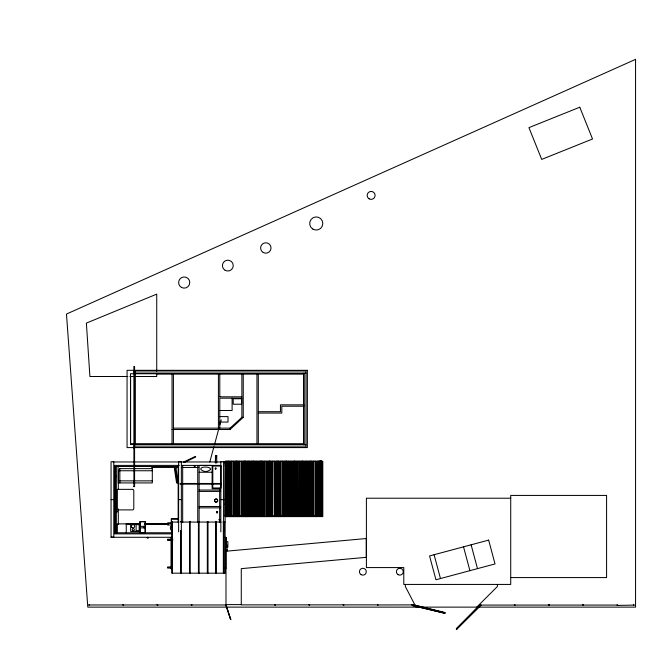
<?xml version="1.0" encoding="UTF-8"?>
<svg xmlns="http://www.w3.org/2000/svg" width="669" height="669" viewBox="0 0 669 669"><rect width="100%" height="100%" fill="white"/><g stroke="black" fill="none" stroke-linecap="round" stroke-linejoin="round"><path stroke-width="1" d="M215.811 455.773L215.393 463.057L215.443 455.748L215.878 455.723L216.764 455.756L216.731 463.057M411.627 604.885L412.137 604.475L445.286 613.038L411.627 604.885L377.408 604.968L378.228 604.968M89.571 604.968L88.751 604.968L225.804 604.968M216.438 512.128C217.642 514.595 217.96 510.414 216.572 511.994M480.919 605.077L480.233 604.684L456.342 629.153L480.919 605.077L617.144 605.077M617.771 605.119L616.977 604.91L617.378 605.42L633.493 605.119M444.4 613.189L444.584 612.394L412.137 604.475L412.313 605.57L444.4 613.189L412.388 605.386M209.798 461.97L213.879 446.917M214.423 444.91L218.771 428.854M219.858 424.84L221.213 419.823M377.416 604.868L241.275 604.868M118.538 482.926L118.538 470.75L119.843 468.626L152.306 468.626M216.054 468.91C215.042 465.908 215.485 471.11 215.928 467.949M210.451 469.479L210.283 468.275A8.379 8.379 0 0 0 205.617 467.104A7.284 7.284 0 0 0 200.926 468.233L200.892 469.538A8.63 8.63 0 0 0 205.617 471.553A7.919 7.919 0 0 0 210.359 469.563L210.359 469.563M476.738 607.126L497.427 586.496L497.427 584.43M172.042 429.515L230.061 429.515L243.248 417.356L243.248 373.737M173.413 428.143L230.061 428.143L241.877 417.356L243.248 417.356M226.038 605.32L225.578 604.642L230.872 619.603L230.596 618.833M225.436 461.351L225.202 516.602L226.155 516.627L322.801 516.56L322.801 461.301L321.463 461.351M174.425 468.685L176.056 468.584L178.163 482.667L177.494 482.767L176.541 482.767L174.425 468.685L176.056 468.584M176.541 482.767L178.163 482.667M216.94 511.71L217.634 511.994M217.258 512.897L216.572 512.613M250.114 461.351L247.43 461.351L247.463 516.61M259.798 516.61L259.798 461.351L262.457 461.351M272.141 516.61L272.141 461.351L273.27 461.301L274.792 461.351L274.633 516.593M309.12 461.351L311.804 461.351L311.98 516.61M309.287 461.351L309.438 516.602M316.445 516.619L315.919 516.602L315.885 461.351L314.581 461.301L313.234 461.351L313.268 516.61M231.139 516.61L231.298 461.326M243.483 516.61L243.633 461.326M256.127 516.577L255.968 461.326M268.461 516.577L268.311 461.326M226.866 461.351L229.551 461.351L229.526 516.61M237.779 461.351L235.095 461.351L235.12 516.61M239.201 461.351L241.894 461.351L241.86 516.61M247.898 461.334L248.032 516.585M251.544 461.351L254.228 461.351L254.195 516.61M259.932 461.334L258.51 461.351M263.879 461.351L266.563 461.351L266.538 516.61M270.652 516.61L270.652 461.351L269.339 461.301L267.993 461.351L268.026 516.61M276.222 461.351L278.58 461.334L278.588 516.602M282.987 516.61L282.987 461.351L281.674 461.301L280.328 461.351L280.361 516.61M287.101 516.61L287.101 461.351L285.788 461.301L284.442 461.351L284.609 516.61M288.556 461.351L291.241 461.351L291.216 516.61M295.355 461.351L292.671 461.351L292.704 516.61M299.436 516.61L299.436 461.351L298.123 461.301L296.785 461.351L296.81 516.61M307.698 461.351L305.005 461.351L305.039 516.61M320.033 461.351L317.349 461.351L317.374 516.61M260.233 516.593L260.366 461.326M272.576 516.593L272.709 461.326M233.632 516.61L233.632 461.351L232.319 461.301L230.981 461.351L231.014 516.61M313.234 461.342L311.98 461.351M322.257 461.309L322.057 516.585M225.612 461.351L226.699 461.351M229.726 461.351L230.805 461.351M234.919 461.351L233.841 461.351M237.947 461.351L239.034 461.351M242.061 461.351L243.148 461.351M247.262 461.351L246.175 461.351M250.29 461.351L251.368 461.351M254.404 461.351L255.483 461.351M262.624 461.351L263.711 461.351M266.739 461.351L267.826 461.351M271.932 461.351L270.853 461.351M274.967 461.351L276.046 461.351M279.073 461.351L280.16 461.351M283.188 461.351L284.275 461.351M287.302 461.351L288.389 461.351M292.495 461.351L291.416 461.351M296.61 461.351L295.531 461.351M299.637 461.351L300.724 461.351M304.838 461.351L303.751 461.351M307.865 461.351L308.953 461.351M313.059 461.351L312.858 516.627M316.094 461.351L317.173 461.351M320.2 461.351L321.287 461.351M251.368 516.619L251.168 461.367M296.25 461.359L296.4 516.627M245.975 516.61L245.975 461.351L244.662 461.301L243.315 461.351L243.349 516.61M258.309 516.61L258.309 461.351L256.996 461.301L255.658 461.351L255.683 516.61M260.927 461.309L261.111 516.568M303.55 516.61L303.55 461.351L302.237 461.301L300.899 461.351L300.925 516.61M244.478 516.568L244.662 461.309M277.376 516.568L277.56 461.309M133.9 371.688L135.272 371.688M133.9 372.984L134.586 372.984M135.272 373.059L305.992 373.059M303.943 373.737L130.48 373.737L130.48 444.166L303.943 444.166M156.697 373.879L303.801 373.879L303.801 444.032L130.614 444.032L130.614 375.945M127.829 376.496L89.905 376.496L86.376 323.11L156.73 294.134L156.73 371.278M129.895 376.496L156.73 376.496L156.73 373.369M219.44 396.817L241.877 396.817M241.877 398.18L219.792 398.18L219.792 428.143M303.943 404.845L280.445 404.845L280.445 411.694L258.309 411.694M303.943 406.217L281.808 406.217L281.808 413.066L258.309 413.066M219.792 410.507L232.11 410.507L232.11 398.18M219.792 416.603L228.004 416.603L228.004 422.08L219.792 422.08M133.9 444.852L305.992 444.852M133.9 446.223L134.586 446.223M133.9 446.909L305.992 446.909L305.992 371.002L135.272 371.002L135.272 444.852M133.9 448.238L134.586 448.205M320.969 461.284L225.127 461.284L225.127 573.191L171.724 573.166L171.724 521.569L172.41 521.569L172.41 573.166M178.514 461.535L181.475 461.535M225.06 461.769L220.837 461.769L220.837 531.88M113.128 461.97L179.384 461.97M180.538 461.97L221.071 461.97M223.195 461.97L225.06 461.97M225.127 463.341L225.813 463.341M225.127 464.027L225.813 464.027M179.25 465.398L114.483 465.398L114.483 533.862L171.941 533.862M182.035 465.398L220.745 465.398M225.127 465.398L225.813 465.398M114.483 466.494L178.155 466.494M151.738 467.455L177.854 467.455M182.035 467.455L198.752 467.455M118.538 470.75L152.306 470.75M199.111 472.239L212.115 472.239M115.586 476.345L116.582 476.345M115.586 476.587L116.582 476.587M119.843 480.869L152.306 480.869M180.63 483.47L221.523 483.47M180.63 484.155L221.523 484.155M133.9 486.505L134.586 486.505M220.745 488.671L212.115 488.671L212.115 465.398M199.111 490.043L220.678 490.043M199.111 491.414L220.678 491.414M510.723 498.221L366.403 498.221L366.403 567.58L403.783 567.58L403.783 584.43L510.723 584.43L510.723 495.42L606.582 495.42L606.582 577.581L510.723 577.581M111.054 499.626L113.797 499.626M178.623 499.626L181.366 499.626M220.837 499.626L223.58 499.626M223.956 499.626L224.625 499.626M225.127 503.055L225.813 503.055M225.127 504.426L225.813 504.426M199.111 506.475L220.678 506.475M199.111 507.846L220.678 507.846M225.127 515.874L229.291 515.866M231.382 515.874L233.464 515.866M235.547 515.874L237.629 515.866M239.711 515.874L241.793 515.874M243.876 515.874L245.966 515.874M248.048 515.874L250.131 515.874M252.213 515.866L254.295 515.874M259.505 515.874L261.587 515.874M272.007 515.874L278.254 515.866M280.336 515.874L282.427 515.866M284.509 515.874L286.591 515.874M288.673 515.874L290.756 515.874M292.838 515.866L294.929 515.874M297.011 515.874L299.093 515.866M301.175 515.874L303.258 515.866M305.34 515.874L307.422 515.866M309.513 515.866L311.595 515.874M313.677 515.866L315.76 515.874M317.842 515.866L319.924 515.874M178.155 518.801L171.314 518.801L171.314 523.869M171.314 519.002L178.155 519.002M180.622 521.569L181.307 521.569M199.111 521.569L198.425 521.569L198.425 573.166M171.724 522.063L178.907 522.088M180.622 522.063L221.021 522.063M223.078 522.088L225.127 522.063M172.41 522.982L167.61 522.982L167.61 524.906L172.41 524.906M145.181 523.735L146.085 523.735M146.511 523.735L147.414 523.735M147.799 523.735L148.702 523.735M149.229 523.735L150.132 523.735M150.592 523.735L151.495 523.735M140.415 523.869L117.359 523.869L117.359 532.767M144.462 523.869L168.187 523.869M144.496 524.003L151.947 523.869M152.549 524.053L168.187 524.053M126.257 524.103L140.222 524.103M144.337 524.103L168.187 524.103M139.863 526.352L145.34 526.352M171.724 527.122L172.41 527.122M139.863 527.858L145.34 527.858M140.222 531.437L130.639 531.437L130.639 524.103M114.483 532.767L172.042 532.767M111.054 537.082L113.797 537.082L113.797 461.769L111.054 461.769L111.054 537.291L172.242 537.291M171.724 537.358L171.038 537.358L171.038 568.75L171.724 568.75M225.127 537.358L225.813 537.358L225.813 568.75M147.029 537.876L148.485 537.876M172.753 539.214L167.61 539.214L167.61 540.309L172.753 540.309M167.61 539.766L172.753 539.766M226.498 541.673L227.87 541.673L227.87 547.15L226.498 547.15L226.498 537.558M171.724 547.97L172.268 547.97M171.724 548.513L172.268 548.513M171.724 557.11L172.268 557.11M171.724 557.662L172.268 557.662M171.724 565.874L172.268 565.874M171.724 566.426L172.268 566.426M172.268 566.969L167.61 566.969L167.61 568.065L172.268 568.065M167.61 567.521L171.791 567.521M225.127 568.065L225.813 568.065M171.724 568.667L172.41 568.667M216.037 455.723L216.773 455.748M302.605 461.309L302.605 516.568L302.237 461.309M218.679 519.704L220.235 519.746M299.001 461.317L298.867 516.585M286.533 461.326L286.533 516.585L286.667 461.317M274.323 516.577L274.19 461.326M278.438 461.317L278.906 461.351L278.873 516.61M254.069 461.334L253.911 516.602M241.726 461.334L241.576 516.602M115.586 511.124L117.401 511.283M115.586 511.367L117.401 511.977M215.46 469.069L215.033 468.635M416.034 607.126L405.347 586.496L405.347 584.43M471.11 544.809L477.49 568.633M463.525 546.841L469.914 570.665M434.089 554.726L440.47 578.551M175.102 468.584L177.21 482.667M321.772 461.326L321.772 516.602M321.488 461.351L321.488 516.61M321.078 461.367L321.078 516.627M319.999 461.351L319.999 516.61M319.707 461.326L319.715 516.602M319.406 461.326L319.431 516.585M319.23 461.317L319.23 516.577M319.054 461.309L319.054 516.568M318.87 461.309L318.87 516.568M318.687 461.309L318.687 516.568M317.951 461.326L317.951 516.585M317.658 461.326L317.658 516.602M316.964 461.367L316.964 516.627M315.592 461.326L315.601 516.602M315.316 461.326L315.316 516.585M313.836 461.326L313.836 516.585M313.552 461.326L313.552 516.602M311.486 461.326L311.495 516.602M311.177 461.326L311.21 516.585M311.001 461.317L311.001 516.577M310.826 461.309L310.826 516.568M310.65 461.309L310.65 516.568M310.466 461.309L310.466 516.568M309.722 461.326L309.722 516.585M309.153 461.351L309.153 516.61M308.743 461.367L308.743 516.627M307.665 461.351L307.665 516.61M307.372 461.326L307.38 516.602M307.096 461.326L307.096 516.585M306.586 461.284L306.586 515.866M305.608 461.326L305.608 516.585M305.323 461.326L305.323 516.602M304.629 461.367L304.629 516.627M303.943 373.059L303.943 444.852M303.258 461.326L303.266 516.602M302.948 461.326L302.982 516.585M302.781 461.317L302.781 516.577M302.421 461.309L302.421 516.568M301.493 461.326L301.493 516.585M301.209 461.326L301.209 516.602M300.515 461.367L300.515 516.627M299.143 461.326L299.152 516.602M297.379 461.326L297.379 516.585M297.095 461.326L297.095 516.602M295.322 461.351L295.322 516.61M295.029 461.326L295.037 516.602M294.753 461.326L294.753 516.585M294.728 461.326L294.728 516.585M294.552 461.317L294.552 516.577M294.377 461.309L294.377 516.568M294.193 461.309L294.193 516.568M294.017 461.309L294.017 516.568M293.273 461.326L293.273 516.585M292.989 461.326L292.989 516.602M292.294 461.367L292.294 516.627M290.923 461.326L290.931 516.602M290.647 461.326L290.647 516.585M289.159 461.326L289.159 516.585M288.874 461.326L288.874 516.602M288.59 461.351L288.59 516.61M288.18 461.367L288.18 516.627M286.809 461.326L286.817 516.602M286.332 461.317L286.332 516.577M286.148 461.309L286.148 516.568M285.972 516.568L285.788 461.309L285.788 516.568M285.044 461.326L285.044 516.585M284.76 461.326L284.76 516.602M284.066 461.367L284.066 516.627M282.694 461.326L282.703 516.602M282.418 461.326L282.418 516.585M280.93 461.326L280.93 516.585M280.646 461.326L280.646 516.602M279.951 461.367L279.951 516.627M278.103 461.317L278.103 516.577M277.928 516.568L277.744 461.301L277.744 516.568M276.815 461.326L276.815 516.585M276.531 461.326L276.531 516.602M276.247 461.351L276.247 516.61M275.837 461.367L275.837 516.627M274.466 461.326L274.474 516.602M272.425 461.326L272.425 516.602M271.731 461.367L271.731 516.627M270.36 461.326L270.368 516.602M270.084 461.326L270.084 516.585M270.05 461.326L270.05 516.585M269.875 461.317L269.875 516.577M269.699 461.309L269.699 516.568M269.523 461.309L269.523 516.568L269.339 461.309M268.595 461.326L268.595 516.585M267.617 461.367L267.617 516.627M266.245 461.326L266.254 516.602M265.969 461.326L265.969 516.585M264.481 461.326L264.481 516.585M264.196 461.326L264.196 516.602M263.912 461.351L263.912 516.61M263.502 461.367L263.502 516.627M262.424 461.351L262.424 516.61M262.131 461.326L262.139 516.602M261.654 461.317L261.654 516.577M261.479 461.309L261.479 516.568M261.295 461.309L261.295 516.568M260.734 461.284L260.734 515.866M260.082 461.326L260.082 516.602M259.388 461.367L259.388 516.627M258.309 373.737L258.309 444.166M258.017 461.326L258.025 516.602M257.741 461.326L257.741 516.585M256.946 373.737L256.946 444.166M256.252 461.326L256.252 516.585M255.274 461.367L255.274 516.627M253.426 461.317L253.426 516.577M253.25 461.309L253.25 516.568M253.066 461.309L253.066 516.568M252.882 461.309L252.882 516.568M252.146 461.326L252.146 516.585M251.862 461.326L251.862 516.602M251.577 461.351L251.577 516.61M250.089 461.351L250.089 516.61M249.796 461.326L249.805 516.602M249.52 461.326L249.52 516.585M249.094 461.284L249.094 515.866M248.408 461.284L248.408 515.866M247.747 461.326L247.747 516.602M247.053 461.367L247.053 516.627M245.682 461.326L245.69 516.602M245.406 461.326L245.406 516.585M245.372 461.326L245.372 516.585M245.205 461.317L245.205 516.577M245.021 461.309L245.021 516.568M244.846 461.309L244.846 516.568M243.917 461.326L243.917 516.585M242.939 461.367L242.939 516.627M241.877 373.737L241.877 417.356M241.292 461.326L241.292 516.585M239.803 461.326L239.803 516.585M239.519 461.326L239.519 516.602M239.234 461.351L239.234 516.61M238.825 461.367L238.825 516.627M237.746 461.351L237.746 516.61M237.453 461.326L237.462 516.602M236.977 461.317L236.977 516.577L236.767 461.284M236.617 461.309L236.617 516.568M236.433 461.309L236.433 516.568M235.689 461.326L235.689 516.585M235.404 461.326L235.404 516.602M234.71 461.367L234.71 516.627M233.339 461.326L233.347 516.602M233.063 461.326L233.063 516.585M231.583 461.326L231.583 516.585M230.604 461.367L230.604 516.627M230.061 428.143L230.061 429.515M229.233 461.326L229.241 516.602M228.748 516.577L228.572 461.301L228.572 516.568M228.397 461.309L228.397 516.568M228.213 461.309L228.213 516.568M227.468 461.326L227.468 516.585M227.184 461.326L227.184 516.602M227.042 544.926L227.042 550.403M226.9 461.351L226.9 516.61M226.49 461.367L226.49 516.627M225.411 461.351L225.411 516.61M224.031 573.166L224.031 521.569L223.346 521.569L223.346 573.166M223.58 461.769L223.58 531.88M219.792 373.737L219.792 396.817M219.641 488.211L219.641 522.472M218.42 373.737L218.42 429.515M216.321 573.166L216.321 521.569L215.635 521.569L215.635 573.166M211.095 465.398L200.14 465.398M208.009 573.166L208.009 521.569L207.323 521.569L207.323 573.166M199.111 465.398L199.111 573.166M197.74 465.398L197.74 522.456M195.122 465.624L195.122 467.455M194.303 465.624L194.303 467.455M190.205 573.166L190.205 521.569L189.528 521.569L189.528 573.166M182.679 465.398L182.679 522.614M181.307 573.166L181.366 461.769L178.623 461.769L178.623 531.88M180.981 483.47L180.981 484.155M180.622 530.4L180.622 573.166M178.924 483.47L178.924 484.155M178.155 465.398L178.155 522.414M173.413 373.737L173.413 444.166M172.042 373.737L172.042 444.166M171.858 522.982L171.858 523.534M171.465 519.002L171.465 523.886M170.01 522.982L170.01 523.534M168.162 522.982L168.162 524.906M152.306 466.494L152.306 482.926L118.07 482.926L118.07 466.494M147.941 537.291L147.941 537.876M147.573 537.291L147.573 537.876M145.089 532.516L145.089 521.778L140.089 521.778L140.089 532.516M143.835 526.352L143.835 527.858M136.535 524.22L133.566 524.22M126.257 523.869L126.257 532.767M119.843 468.626L119.843 482.926M118.313 483.026L118.313 489.256M118.313 508.975L118.313 524.546M116.264 466.435L116.264 532.825M115.578 466.494L115.578 532.767M171.933 530.969A3.671 3.671 0 0 1 171.573 525.24M444.484 612.846C444.668 614.159 445.253 611.767 444.484 612.846M122.929 604.868L123.681 605.177L122.971 604.768M157.09 604.868L157.842 605.177L157.131 604.768M191.25 604.868L192.045 605.077L191.292 604.768M226.515 550.294C227.184 552.385 228.146 548.814 226.515 550.294M274.716 604.868L275.469 605.177L274.758 604.768M308.953 604.868L309.705 605.177L308.994 604.768M343.189 604.868L343.941 605.177L343.222 604.768M457.044 628.86L456.342 628.567L457.044 628.86M480.125 604.868L480.81 605.261L480.125 604.868M514.361 604.868L515.113 605.177L514.402 604.768M548.597 604.868L549.391 605.077L548.597 604.868M582.833 604.868L583.585 605.177L582.875 604.768M633.576 604.868L634.329 605.177L633.618 604.768M479.941 604.935L456.643 628.275L457.22 628.852L480.518 605.512L479.941 604.935M195.365 456.409L183.758 461.97L184.059 462.588L195.666 457.027L195.365 456.409M635.55 59.365L66.474 314.062L87.79 607.126L635.55 607.126L635.55 59.365M579.78 107.216L528.945 127.637L541.706 159.406L592.533 138.985L579.78 107.216M226.114 605.253L230.42 618.95L226.114 605.253M488.646 540.109L429.557 555.939L435.945 579.764L495.027 563.934L488.646 540.109M366.286 538.528L225.988 551.223L225.988 604.617L241.275 604.617L241.275 568.642L366.286 557.327L366.286 538.528M134.586 366.461L133.9 366.461L133.9 486.647L134.586 486.647L134.586 366.461M307.364 370.317L127.06 370.317L127.06 447.594L307.364 447.594L307.364 370.317M241.668 398.741L233.23 398.741L233.23 404.218L241.668 404.218L241.668 398.741M320.969 460.431L320.284 460.606L320.969 460.431M221.021 466.076L212.801 466.076L212.801 487.994L221.021 487.994L221.021 466.076M132.42 489.357L117.359 489.357L117.359 509.903L132.42 509.903A1.371 1.371 0 0 0 133.792 508.532L133.792 490.728A1.371 1.371 0 0 0 132.42 489.357M145.34 521.544L139.863 521.544L139.863 532.666L145.34 532.666L145.34 521.544M139.185 524.638L136.108 524.638L136.108 530.743L139.185 530.743L139.185 524.638M278.304 516.585L278.304 461.326L278.271 516.585M261.855 516.585L261.855 461.326L261.822 516.585M253.626 516.585L253.626 461.326L253.601 516.585M237.177 516.585L237.177 461.326L237.144 516.585M228.949 516.585L228.949 461.326L228.923 516.585M369.154 198.844A3.972 3.972 0 0 0 375.117 195.398A3.972 3.972 0 0 0 369.154 191.961A3.972 3.972 0 0 0 369.154 198.844M181.399 287.394A5.586 5.586 0 0 0 189.779 282.561A5.586 5.586 0 0 0 181.399 277.719A5.586 5.586 0 0 0 181.399 287.394M225.127 270.301A5.419 5.419 0 0 0 233.255 265.601A5.419 5.419 0 0 0 225.127 260.91A5.419 5.419 0 0 0 225.127 270.301M263.218 252.497A5.218 5.218 0 0 0 271.037 247.982A5.218 5.218 0 0 0 263.218 243.457A5.218 5.218 0 0 0 263.218 252.497M312.975 229.166A6.556 6.556 0 0 0 322.818 223.488A6.556 6.556 0 0 0 312.975 217.801A6.556 6.556 0 0 0 312.975 229.166M215.326 501.959A1.647 1.647 0 0 0 217.785 500.537A1.647 1.647 0 0 0 215.326 499.107A1.647 1.647 0 0 0 215.326 501.959M215.142 501.541A1.422 1.422 0 0 0 217.517 500.897A1.422 1.422 0 0 0 215.778 499.166A1.422 1.422 0 0 0 215.142 501.541M132.077 527.557A1.631 1.631 0 0 0 134.678 526.453A1.631 1.631 0 0 0 132.429 524.755A1.631 1.631 0 0 0 132.077 527.557M132.537 530.492A1.07 1.07 0 0 0 134.318 529.99A1.07 1.07 0 0 0 132.997 528.694A1.07 1.07 0 0 0 132.537 530.492M398.122 574.671A3.42 3.42 0 0 0 403.256 571.711A3.42 3.42 0 0 0 398.122 568.742A3.42 3.42 0 0 0 398.122 574.671M361.151 574.671A3.42 3.42 0 0 0 366.286 571.711A3.42 3.42 0 0 0 361.151 568.742A3.42 3.42 0 0 0 361.151 574.671"/></g></svg>
